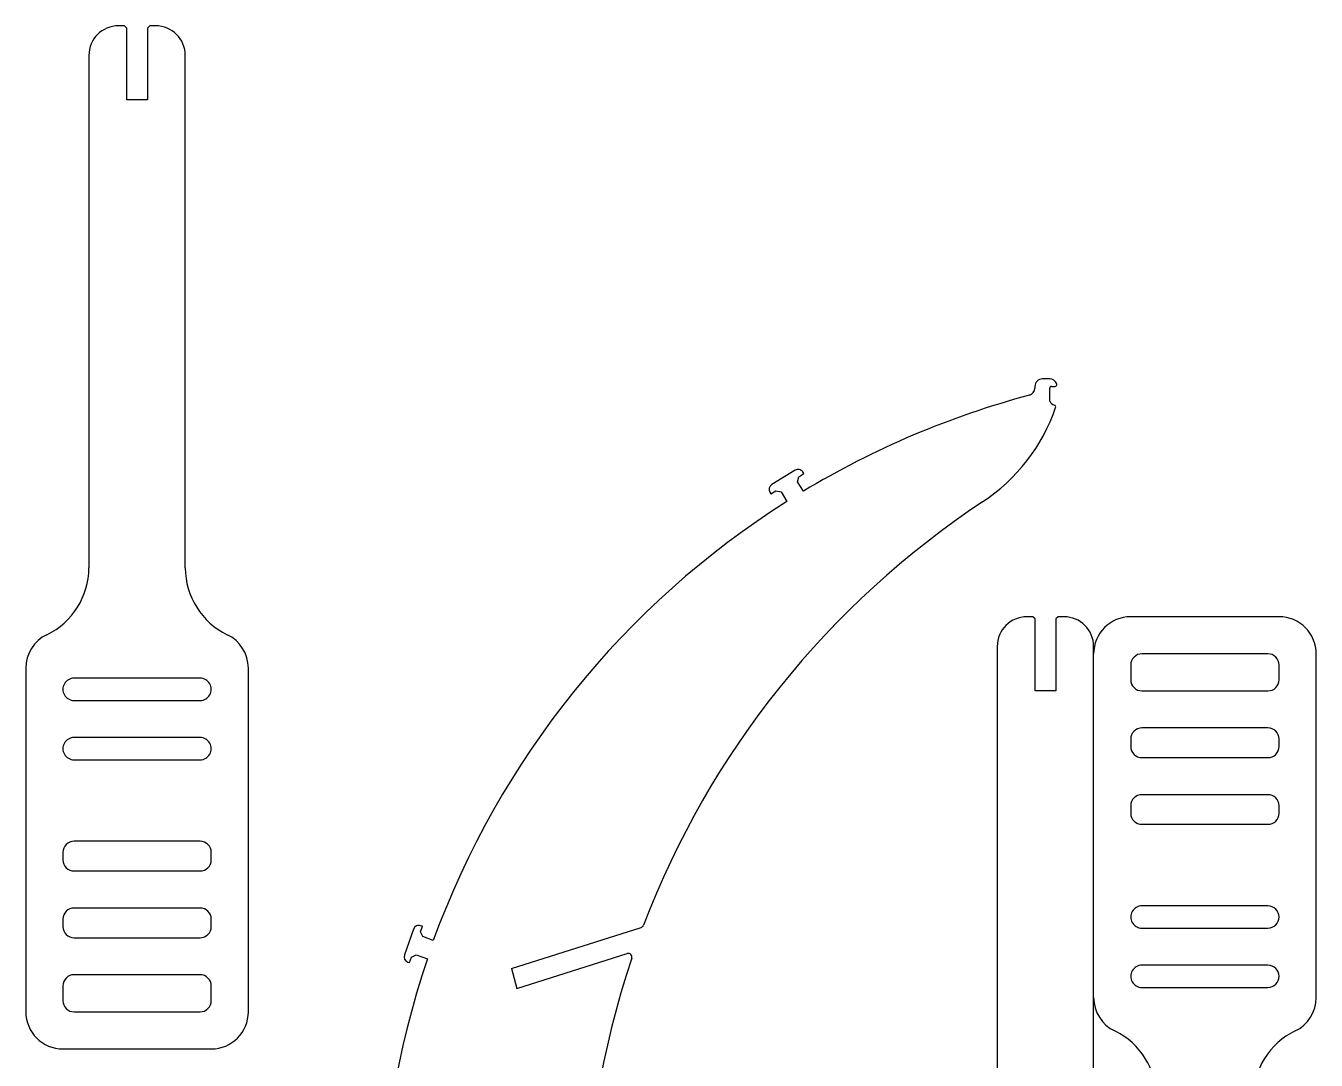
# Model space of a CAD drawing. Extents: x 11 to 185, y 6 to 286.
# Drawn here: x 10.7 to 184.7, y 146.8 to 286.3 of the extents above; entities that cross this region are included whole.
import ezdxf

# ---------------------------------------------------------------- set-up
doc = ezdxf.new("R2010")
doc.units = 0
doc.layers.get('0').update_dxf_attribs({"linetype": 'CONTINUOUS'})

msp = doc.modelspace()

# ---------------------------------------------------------------- linework, layer by layer
at = {"color": 7}
for points in [[(24.002405, 286.285748), (23.202411, 286.285748)], [(24.302416, 285.985748), (24.002405, 286.285748)], [(24.302416, 276.28575), (24.302416, 285.985748)], [(27.402406, 286.285748), (27.102422, 285.985748)], [(27.102422, 285.985748), (27.102422, 276.28575)], [(28.202401, 286.285748), (27.402406, 286.285748)], [(19.202413, 282.285748), (19.202413, 213.172609)], [(32.202398, 213.172609), (32.202398, 282.285748)], [(27.102422, 276.28575), (24.302416, 276.28575)], [(148.736817, 238.655365), (147.736819, 238.655365)], [(146.736819, 237.655364), (146.736819, 237.425745)], [(148.736817, 235.655365), (148.736817, 237.405365)], [(148.986819, 237.655364), (149.443924, 237.655364)], [(114.414475, 226.346292), (111.267629, 224.400178)], [(114.735666, 224.781255), (114.897927, 225.469494)], [(115.526349, 223.502727), (114.735666, 224.781255)], [(114.897927, 225.469494), (115.578326, 225.890275)], [(115.578326, 225.890275), (115.446834, 226.102899)], [(111.024236, 223.367822), (111.155731, 223.155197)], [(111.155731, 223.155197), (111.836131, 223.575977)], [(111.836131, 223.575977), (112.524394, 223.413711)], [(112.524394, 223.413711), (113.313401, 222.138009)], [(146.464322, 206.57763), (145.664327, 206.57763)], [(146.764333, 206.27763), (146.464322, 206.57763)], [(146.764333, 196.577632), (146.764333, 206.27763)], [(149.864323, 206.57763), (149.564339, 206.27763)], [(149.564339, 206.27763), (149.564339, 196.577632)], [(150.664317, 206.57763), (149.864323, 206.57763)], [(179.664318, 206.578823), (159.664305, 206.578823)], [(141.66433, 202.57763), (141.66433, 133.46449)], [(154.664315, 133.46449), (154.664315, 202.57763)], [(159.664305, 200.078823), (159.664305, 198.078824)], [(178.164315, 201.578823), (161.164307, 201.578823)], [(179.664318, 198.078824), (179.664318, 200.078823)], [(184.664308, 155.210469), (184.664308, 201.578823)], [(10.702409, 199.654103), (10.702409, 153.28575)], [(40.702402, 153.28575), (40.702402, 199.654103)], [(34.20241, 198.285749), (17.202401, 198.285749)], [(149.564339, 196.577632), (146.764333, 196.577632)], [(161.164307, 196.578825), (178.164315, 196.578825)], [(17.202401, 195.285748), (34.20241, 195.285748)], [(178.164315, 191.578824), (161.164307, 191.578824)], [(34.20241, 190.285749), (17.202401, 190.285749)], [(159.664305, 190.078824), (159.664305, 189.078824)], [(179.664318, 189.078824), (179.664318, 190.078824)], [(17.202401, 187.285749), (34.20241, 187.285749)], [(161.164307, 187.578824), (178.164315, 187.578824)], [(159.664305, 181.078824), (159.664305, 180.078823)], [(178.164315, 182.578823), (161.164307, 182.578823)], [(179.664318, 180.078823), (179.664318, 181.078824)], [(161.164307, 178.578824), (178.164315, 178.578824)], [(34.20241, 176.285749), (17.202401, 176.285749)], [(15.702399, 174.785748), (15.702399, 173.785749)], [(35.702412, 173.785749), (35.702412, 174.785748)], [(17.202401, 172.285749), (34.20241, 172.285749)], [(34.20241, 167.285749), (17.202401, 167.285749)], [(178.164315, 167.578824), (161.164307, 167.578824)], [(15.702399, 165.785748), (15.702399, 164.785749)], [(35.702412, 164.785749), (35.702412, 165.785748)], [(62.976747, 164.449352), (61.74641, 160.9599)], [(63.903217, 164.069675), (64.169234, 164.82415)], [(64.208501, 163.431865), (63.903217, 164.069675)], [(64.169234, 164.82415), (63.933462, 164.907282)], [(76.167837, 159.153738), (93.667379, 164.664588)], [(161.164307, 164.578822), (178.164315, 164.578822)], [(17.202401, 163.285749), (34.20241, 163.285749)], [(65.633529, 162.929419), (64.208501, 163.431865)], [(62.440114, 159.920056), (62.706134, 160.674531)], [(62.706134, 160.674531), (63.345195, 160.980418)], [(63.345195, 160.980418), (64.871158, 160.445741)], [(76.167837, 159.153738), (76.914735, 156.455194), (91.763458, 161.142751)], [(62.204341, 160.003188), (62.440114, 159.920056)], [(178.164315, 159.578825), (161.164307, 159.578825)], [(15.702399, 156.785748), (15.702399, 154.785749)], [(34.20241, 158.285748), (17.202401, 158.285748)], [(35.702412, 154.785749), (35.702412, 156.785748)], [(161.164307, 156.578823), (178.164315, 156.578823)], [(17.202401, 153.28575), (34.20241, 153.28575)], [(15.702399, 148.285749), (35.702412, 148.285749)]]:
    msp.add_lwpolyline(points, dxfattribs=at)
for points in [[(23.202411, 286.285748), (20.993273, 286.285747), (19.202413, 284.494886), (19.202413, 282.285748)], [(32.202398, 282.285748), (32.202398, 284.494886), (30.411538, 286.285747), (28.202401, 286.285748)], [(147.029712, 238.362471), (146.842176, 238.174934), (146.736819, 237.920582), (146.736819, 237.655364)], [(147.736819, 238.655365), (147.471604, 238.655365), (147.217249, 238.550008), (147.029712, 238.362471)], [(149.679628, 237.988697), (149.538367, 238.388244), (149.160603, 238.655365), (148.736817, 238.655365)], [(145.995178, 236.459699), (146.432588, 236.576679), (146.736819, 236.972964), (146.736819, 237.425745)], [(148.810041, 237.582141), (148.763157, 237.535256), (148.736817, 237.471669), (148.736817, 237.405365)], [(148.986819, 237.655364), (148.920515, 237.655364), (148.856925, 237.629038), (148.810041, 237.582141)], [(149.443924, 237.655364), (149.525082, 237.655364), (149.601193, 237.694761), (149.64805, 237.761025)], [(149.64805, 237.761025), (149.694905, 237.82729), (149.706679, 237.912179), (149.679628, 237.988697)], [(145.995178, 236.459699), (135.280429, 233.59414), (125.023203, 229.232219), (115.526349, 223.502727)], [(148.736817, 235.655365), (148.862209, 235.396153), (149.093253, 235.203571), (149.370812, 235.126916)], [(149.525368, 235.002601), (149.493195, 235.063577), (149.437267, 235.108562), (149.370812, 235.126916)], [(149.540743, 234.804852), (149.5631, 234.870069), (149.557544, 234.941625), (149.525371, 235.002601)], [(139.689176, 222.065318), (144.288322, 225.108944), (147.751964, 229.587948), (149.540743, 234.804852)], [(114.981061, 226.438407), (114.787458, 226.48405), (114.583649, 226.450921), (114.414475, 226.346292)], [(115.446834, 226.102899), (115.34221, 226.272074), (115.174668, 226.392761), (114.981061, 226.438407)], [(111.267629, 224.400178), (110.915342, 224.182312), (110.80637, 223.720109), (111.024236, 223.367822)], [(113.313401, 222.138009), (91.323901, 208.201783), (74.560322, 187.384867), (65.633529, 162.929419)], [(139.689176, 222.065318), (118.857649, 208.279409), (102.872987, 188.308781), (93.984471, 164.963586)], [(13.535753, 204.160271), (16.999617, 205.825778), (19.202414, 209.329138), (19.202413, 213.172609)], [(32.202398, 213.172609), (32.202402, 209.329132), (34.40521, 205.82577), (37.869085, 204.160271)], [(145.664327, 206.57763), (143.45519, 206.577629), (141.66433, 204.786768), (141.66433, 202.57763)], [(154.664315, 202.57763), (154.664315, 204.786768), (152.873455, 206.577629), (150.664317, 206.57763)], [(159.664305, 206.578823), (156.902885, 206.578818), (154.664314, 204.340243), (154.664315, 201.578823)], [(184.664308, 201.578823), (184.664308, 204.340243), (182.425738, 206.578818), (179.664318, 206.578823)], [(13.535753, 204.160271), (11.803815, 203.327522), (10.702411, 201.575841), (10.702409, 199.654103)], [(40.702402, 199.654103), (40.702405, 201.575835), (39.601012, 203.327514), (37.869085, 204.160271)], [(160.103645, 201.139484), (159.82234, 200.858179), (159.664305, 200.476648), (159.664305, 200.078823)], [(161.164307, 201.578823), (160.766482, 201.578823), (160.384951, 201.420788), (160.103645, 201.139484)], [(179.224977, 201.139484), (178.943672, 201.420788), (178.56214, 201.578823), (178.164315, 201.578823)], [(179.664318, 200.078823), (179.664318, 200.476648), (179.506282, 200.858179), (179.224977, 201.139484)], [(15.903363, 197.535748), (15.635414, 197.071647), (15.635414, 196.49985), (15.903363, 196.035748)], [(17.202401, 198.285749), (16.666503, 198.285749), (16.171312, 197.99985), (15.903363, 197.535748)], [(35.501448, 197.535748), (35.233499, 197.99985), (34.738308, 198.285749), (34.20241, 198.285749)], [(35.501448, 196.035748), (35.769397, 196.49985), (35.769397, 197.071647), (35.501448, 197.535748)], [(159.664305, 198.078824), (159.664305, 197.680999), (159.82234, 197.299468), (160.103645, 197.018163)], [(160.103645, 197.018163), (160.384951, 196.736859), (160.766482, 196.578824), (161.164307, 196.578825)], [(178.164315, 196.578825), (178.56214, 196.578824), (178.943672, 196.736859), (179.224977, 197.018163)], [(179.224977, 197.018163), (179.506282, 197.299468), (179.664318, 197.680999), (179.664318, 198.078824)], [(15.903363, 196.035748), (16.171312, 195.571647), (16.666503, 195.285748), (17.202401, 195.285748)], [(34.20241, 195.285748), (34.738308, 195.285748), (35.233499, 195.571647), (35.501448, 196.035748)], [(161.164307, 191.578824), (160.766482, 191.578825), (160.384951, 191.42079), (160.103645, 191.139485)], [(179.224977, 191.139485), (178.943672, 191.42079), (178.56214, 191.578825), (178.164315, 191.578824)], [(17.202401, 190.285749), (16.666503, 190.285749), (16.171312, 189.99985), (15.903363, 189.535749)], [(35.501448, 189.535749), (35.233499, 189.99985), (34.738308, 190.285749), (34.20241, 190.285749)], [(160.103645, 191.139485), (159.82234, 190.858181), (159.664305, 190.476649), (159.664305, 190.078824)], [(179.664318, 190.078824), (179.664318, 190.476649), (179.506282, 190.858181), (179.224977, 191.139485)], [(15.903363, 189.535749), (15.635414, 189.071647), (15.635414, 188.49985), (15.903363, 188.035749)], [(15.903363, 188.035749), (16.171312, 187.571647), (16.666503, 187.285749), (17.202401, 187.285749)], [(34.20241, 187.285749), (34.738308, 187.285749), (35.233499, 187.571647), (35.501448, 188.035749)], [(35.501448, 188.035749), (35.769397, 188.49985), (35.769397, 189.071647), (35.501448, 189.535749)], [(159.664305, 189.078824), (159.664305, 188.680999), (159.82234, 188.299467), (160.103645, 188.018163)], [(160.103645, 188.018163), (160.384951, 187.736858), (160.766482, 187.578823), (161.164307, 187.578824)], [(178.164315, 187.578824), (178.56214, 187.578823), (178.943672, 187.736858), (179.224977, 188.018163)], [(179.224977, 188.018163), (179.506282, 188.299467), (179.664318, 188.680999), (179.664318, 189.078824)], [(160.103645, 182.139485), (159.82234, 181.85818), (159.664305, 181.476649), (159.664305, 181.078824)], [(161.164307, 182.578823), (160.766482, 182.578824), (160.384951, 182.420789), (160.103645, 182.139485)], [(179.224977, 182.139485), (178.943672, 182.420789), (178.56214, 182.578824), (178.164315, 182.578823)], [(179.664318, 181.078824), (179.664318, 181.476649), (179.506282, 181.85818), (179.224977, 182.139485)], [(159.664305, 180.078823), (159.664305, 179.680998), (159.82234, 179.299467), (160.103645, 179.018162)], [(179.224977, 179.018162), (179.506282, 179.299467), (179.664318, 179.680998), (179.664318, 180.078823)], [(160.103645, 179.018162), (160.384951, 178.736858), (160.766482, 178.578823), (161.164307, 178.578824)], [(178.164315, 178.578824), (178.56214, 178.578823), (178.943672, 178.736858), (179.224977, 179.018162)], [(16.14174, 175.84641), (15.860435, 175.565105), (15.702399, 175.183574), (15.702399, 174.785748)], [(17.202401, 176.285749), (16.804576, 176.285749), (16.423045, 176.127714), (16.14174, 175.84641)], [(35.263071, 175.84641), (34.981766, 176.127714), (34.600235, 176.285749), (34.20241, 176.285749)], [(35.702412, 174.785748), (35.702412, 175.183574), (35.544377, 175.565105), (35.263071, 175.84641)], [(15.702399, 173.785749), (15.702399, 173.387923), (15.860435, 173.006392), (16.14174, 172.725088)], [(16.14174, 172.725088), (16.423045, 172.443783), (16.804576, 172.285748), (17.202401, 172.285749)], [(34.20241, 172.285749), (34.600235, 172.285748), (34.981766, 172.443783), (35.263071, 172.725088)], [(35.263071, 172.725088), (35.544376, 173.006392), (35.702412, 173.387923), (35.702412, 173.785749)], [(17.202401, 167.285749), (16.804576, 167.285749), (16.423045, 167.127714), (16.14174, 166.84641)], [(35.263071, 166.84641), (34.981766, 167.127714), (34.600235, 167.285749), (34.20241, 167.285749)], [(161.164307, 167.578824), (160.628408, 167.578824), (160.133217, 167.292926), (159.865268, 166.828824)], [(179.664316, 166.078823), (179.664316, 166.907251), (178.992743, 167.578824), (178.164315, 167.578824)], [(16.14174, 166.84641), (15.860435, 166.565105), (15.702399, 166.183574), (15.702399, 165.785748)], [(35.702412, 165.785748), (35.702412, 166.183574), (35.544377, 166.565105), (35.263071, 166.84641)], [(159.865268, 166.828824), (159.597319, 166.364722), (159.597319, 165.792925), (159.865268, 165.328823)], [(159.865268, 165.328823), (160.133217, 164.864721), (160.628408, 164.578822), (161.164307, 164.578822)], [(178.164315, 164.578822), (178.992743, 164.578823), (179.664316, 165.250396), (179.664316, 166.078823)], [(15.702399, 164.785749), (15.702399, 164.387923), (15.860435, 164.006392), (16.14174, 163.725088)], [(16.14174, 163.725088), (16.423045, 163.443783), (16.804576, 163.285748), (17.202401, 163.285749)], [(34.20241, 163.285749), (34.600235, 163.285748), (34.981766, 163.443783), (35.263071, 163.725088)], [(35.263071, 163.725088), (35.544376, 164.006392), (35.702412, 164.387923), (35.702412, 164.785749)], [(63.360263, 164.876458), (63.180844, 164.790583), (63.04289, 164.636947), (62.976747, 164.449352)], [(63.933462, 164.907282), (63.745867, 164.973425), (63.539682, 164.962339), (63.360263, 164.876458)], [(93.667379, 164.664588), (93.813238, 164.71052), (93.930057, 164.820674), (93.984471, 164.963586)], [(64.871158, 160.445741), (56.460242, 135.820456), (56.424891, 109.10557), (64.770606, 84.458111)], [(61.74641, 160.9599), (61.608676, 160.569259), (61.813699, 160.140925), (62.204341, 160.003188)], [(92.387939, 160.506693), (84.095365, 135.826783), (84.094529, 109.113113), (92.385557, 84.432682)], [(92.270763, 161.016235), (92.138939, 161.150506), (91.942894, 161.199396), (91.763458, 161.142751)], [(92.387939, 160.506693), (92.447869, 160.685059), (92.402597, 160.881967), (92.270763, 161.016235)], [(159.865268, 158.828824), (159.597319, 158.364722), (159.597319, 157.792925), (159.865268, 157.328823)], [(161.164307, 159.578825), (160.628408, 159.578825), (160.133217, 159.292926), (159.865268, 158.828824)], [(179.664316, 158.078824), (179.664316, 158.907251), (178.992743, 159.578824), (178.164315, 159.578825)], [(16.14174, 157.846409), (15.860435, 157.565104), (15.702399, 157.183573), (15.702399, 156.785748)], [(17.202401, 158.285748), (16.804576, 158.285748), (16.423045, 158.127713), (16.14174, 157.846409)], [(35.263071, 157.846409), (34.981766, 158.127713), (34.600235, 158.285748), (34.20241, 158.285748)], [(35.702412, 156.785748), (35.702412, 157.183573), (35.544376, 157.565104), (35.263071, 157.846409)], [(159.865268, 157.328823), (160.133217, 156.864721), (160.628408, 156.578823), (161.164307, 156.578823)], [(178.164315, 156.578823), (178.992743, 156.578823), (179.664316, 157.250396), (179.664316, 158.078824)], [(154.664315, 155.210469), (154.664312, 153.288736), (155.765705, 151.537057), (157.497632, 150.7043)], [(181.830964, 150.7043), (183.562902, 151.537049), (184.664306, 153.28873), (184.664308, 155.210469)], [(10.702409, 153.28575), (10.702409, 150.52433), (12.940979, 148.285755), (15.702399, 148.285749)], [(15.702399, 154.785749), (15.702399, 154.387924), (15.860435, 154.006393), (16.14174, 153.725088)], [(16.14174, 153.725088), (16.423045, 153.443784), (16.804576, 153.285749), (17.202401, 153.28575)], [(34.20241, 153.28575), (34.600235, 153.285749), (34.981766, 153.443784), (35.263071, 153.725088)], [(35.263071, 153.725088), (35.544376, 154.006393), (35.702412, 154.387924), (35.702412, 154.785749)], [(35.702412, 148.285749), (38.463832, 148.285755), (40.702402, 150.52433), (40.702402, 153.28575)], [(163.164319, 141.691965), (163.164314, 145.535441), (160.961506, 149.038801), (157.497632, 150.7043)], [(181.830964, 150.7043), (178.3671, 149.038794), (176.164303, 145.535435), (176.164304, 141.691965)]]:
    msp.add_open_spline(points, degree=3, dxfattribs=at)

doc.saveas('drawing.dxf')
